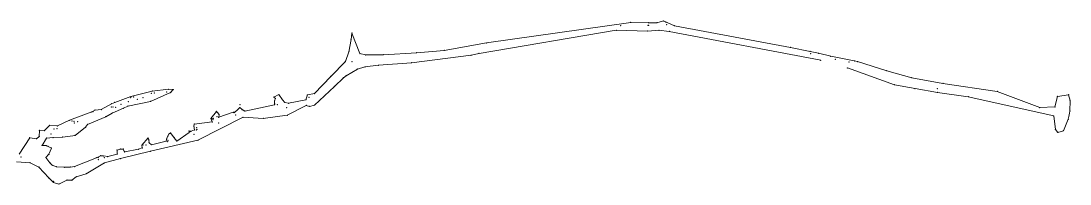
# Model space of a CAD drawing. Header units: millimetres. Extents: x 516865 to 517365, y 4400055 to 4400532.
# Drawn here: x 517114.3 to 517364.5, y 4400492.8 to 4400531.7 of the extents above; entities that cross this region are included whole.
import ezdxf

# ---------------------------------------------------------------- set-up
doc = ezdxf.new("R2010")
doc.units = ezdxf.units.MM
doc.layers.add('415', color=172, linetype='Continuous', lineweight=0)

msp = doc.modelspace()

# ---------------------------------------------------------------- linework, layer by layer
at = {"layer": '415', "lineweight": 0}
for p, q in [((517225.32, 4400526.44, 415.6), (517259.72, 4400531.33, 416)), ((517259.72, 4400531.33, 416), (517263.94, 4400531.27, 416)), ((517263.94, 4400531.27, 416), (517265.98, 4400531.24, 416)), ((517265.98, 4400531.24, 416), (517267.5, 4400531.68, 416)), ((517267.5, 4400531.68, 416), (517270.15, 4400530.52, 416)), ((517193.02, 4400527.26, 416.45), (517193.21, 4400528.79, 416.45)), ((517193.21, 4400528.79, 416.45), (517195.09, 4400523.91, 416.45)), ((517256.25, 4400529.47, 416), (517223.53, 4400523.92, 415.6)), ((517263.78, 4400529.27, 416), (517256.25, 4400529.47, 416)), ((517266.42, 4400529.47, 416), (517263.78, 4400529.27, 416)), ((517268.9, 4400529.19, 416), (517266.42, 4400529.47, 416)), ((517305.05, 4400522.3, 416.5), (517268.9, 4400529.19, 416)), ((517270.15, 4400530.52, 416), (517297.81, 4400525.38, 416.5)), ((517192.49, 4400524.33, 416.45), (517193.02, 4400527.26, 416.45)), ((517215.22, 4400524.66, 415.6), (517225.32, 4400526.44, 415.6)), ((517191.64, 4400522.02, 416.45), (517192.49, 4400524.33, 416.45)), ((517195.09, 4400523.91, 416.45), (517196.45, 4400523.58, 416.45)), ((517196.45, 4400523.58, 416.45), (517200.68, 4400523.62, 416.45)), ((517200.68, 4400523.62, 416.45), (517208.66, 4400524.08, 415.6)), ((517221.62, 4400523.5, 415.6), (517207.44, 4400521.7, 415.6)), ((517208.66, 4400524.08, 415.6), (517215.22, 4400524.66, 415.6)), ((517223.53, 4400523.92, 415.6), (517221.62, 4400523.5, 415.6)), ((517297.81, 4400525.38, 416.5), (517302.52, 4400524.39, 416.5)), ((517302.52, 4400524.39, 416.5), (517304.54, 4400523.99, 416.5)), ((517304.54, 4400523.99, 416.5), (517307.42, 4400523.26, 416.5)), ((517307.42, 4400523.26, 416.5), (517313.84, 4400521.99, 416.5)), ((517188.15, 4400518.46, 416.45), (517191.64, 4400522.02, 416.45)), ((517196.32, 4400520.72, 416.45), (517194.5, 4400520.2, 416.45)), ((517199.53, 4400521.11, 416.45), (517196.32, 4400520.72, 416.45)), ((517207.44, 4400521.7, 415.6), (517199.53, 4400521.11, 416.45)), ((517313.84, 4400521.99, 416.5), (517320.81, 4400519.78, 416.8)), ((517184.26, 4400514.33, 415.25), (517188.15, 4400518.46, 416.45)), ((517191.8, 4400518.59, 416.45), (517191.16, 4400518.13, 416.45)), ((517194.5, 4400520.2, 416.45), (517191.8, 4400518.59, 416.45)), ((517322.61, 4400516.45, 416.8), (517311.42, 4400520.46, 416.5)), ((517320.81, 4400519.78, 416.8), (517326.77, 4400518.11, 416.8)), ((517189.02, 4400516.05, 416.45), (517184.28, 4400511.58, 415.25)), ((517191.16, 4400518.13, 416.45), (517189.02, 4400516.05, 416.45)), ((517327.57, 4400515.52, 416.8), (517322.61, 4400516.45, 416.8)), ((517326.77, 4400518.11, 416.8), (517334.2, 4400516.77, 416.8)), ((517334.2, 4400516.77, 416.8), (517347.17, 4400514.86, 416.8)), ((517136.61, 4400512.25, 414.7), (517140.46, 4400513.62, 414.7)), ((517140.46, 4400513.62, 414.7), (517145.55, 4400514.93, 414.7)), ((517149.95, 4400514.6, 414.7), (517145.17, 4400512.48, 414.7)), ((517145.55, 4400514.93, 414.7), (517149.47, 4400515.39, 414.7)), ((517149.47, 4400515.39, 414.7), (517150.59, 4400515.31, 414.7)), ((517150.59, 4400515.31, 414.7), (517149.95, 4400514.6, 414.7)), ((517174.61, 4400513.5, 415.25), (517175.77, 4400514.12, 415.25)), ((517174.94, 4400513.13, 415.25), (517174.61, 4400513.5, 415.25)), ((517175.77, 4400514.12, 415.25), (517176.61, 4400512.89, 415.25)), ((517182.22, 4400512.88, 415.25), (517182.59, 4400514.01, 415.25)), ((517182.59, 4400514.01, 415.25), (517184.26, 4400514.33, 415.25)), ((517332.89, 4400514.62, 416.8), (517327.57, 4400515.52, 416.8)), ((517340.22, 4400513.6, 416.8), (517332.89, 4400514.62, 416.8)), ((517360.64, 4400509, 416.8), (517340.22, 4400513.6, 416.8)), ((517347.17, 4400514.86, 416.8), (517357.29, 4400511, 416.8)), ((517360.9, 4400511.16, 416.8), (517361.52, 4400513.65, 416.8)), ((517361.52, 4400513.65, 416.8), (517364.15, 4400514.06, 416.8)), ((517364.15, 4400514.06, 416.8), (517364.51, 4400512.68, 416.8)), ((517133.39, 4400510.53, 414.7), (517135.87, 4400511.9, 414.7)), ((517135.87, 4400511.9, 414.7), (517136.61, 4400512.25, 414.7)), ((517138.68, 4400510.84, 414.7), (517136.03, 4400509.7, 414.7)), ((517139.77, 4400511.37, 414.7), (517138.68, 4400510.84, 414.7)), ((517145.17, 4400512.48, 414.7), (517139.77, 4400511.37, 414.7)), ((517165.9, 4400510.43, 415.25), (517166.44, 4400511.02, 415.25)), ((517166.44, 4400511.02, 415.25), (517166.98, 4400510.51, 415.25)), ((517167.69, 4400510.16, 415.25), (517174.74, 4400511.68, 415.25)), ((517174.74, 4400511.93, 415.25), (517174.77, 4400512.68, 415.25)), ((517174.74, 4400511.68, 415.25), (517174.74, 4400511.93, 415.25)), ((517174.77, 4400512.68, 415.25), (517174.94, 4400513.13, 415.25)), ((517176.61, 4400512.89, 415.25), (517177.16, 4400512.23, 415.25)), ((517177.16, 4400512.23, 415.25), (517178.1, 4400512.05, 415.25)), ((517182.29, 4400511.51, 415.25), (517177.76, 4400509.16, 415.25)), ((517178.1, 4400512.05, 415.25), (517182.22, 4400512.88, 415.25)), ((517183.09, 4400511.27, 415.25), (517182.29, 4400511.51, 415.25)), ((517184.28, 4400511.58, 415.25), (517183.09, 4400511.27, 415.25)), ((517357.29, 4400511, 416.8), (517360.9, 4400511.16, 416.8)), ((517364.51, 4400512.68, 416.8), (517364.5, 4400510.18, 416.8)), ((517125.84, 4400507.97, 414.7), (517131.13, 4400509.96, 414.7)), ((517134.49, 4400508.81, 414.7), (517130.13, 4400506.97, 414.7)), ((517131.13, 4400509.96, 414.7), (517131.92, 4400510.39, 414.7)), ((517131.92, 4400510.39, 414.7), (517133.39, 4400510.53, 414.7)), ((517136.03, 4400509.7, 414.7), (517134.49, 4400508.81, 414.7)), ((517167.25, 4400508.68, 415.25), (517156.48, 4400503.21, 414.7)), ((517159.58, 4400508.37, 415.25), (517160.89, 4400510.07, 415.25)), ((517159.87, 4400507.59, 415.25), (517159.58, 4400508.37, 415.25)), ((517160.89, 4400510.07, 415.25), (517161.11, 4400509.82, 415.25)), ((517161.11, 4400509.82, 415.25), (517161.51, 4400509.35, 415.25)), ((517161.43, 4400508.69, 415.25), (517164.88, 4400509.9, 415.25)), ((517161.51, 4400509.35, 415.25), (517161.43, 4400508.69, 415.25)), ((517164.88, 4400509.9, 415.25), (517165.26, 4400509.89, 415.25)), ((517165.26, 4400509.89, 415.25), (517165.9, 4400510.43, 415.25)), ((517166.98, 4400510.51, 415.25), (517167.69, 4400510.16, 415.25)), ((517172.06, 4400508.4, 415.25), (517167.25, 4400508.68, 415.25)), ((517177.76, 4400509.16, 415.25), (517172.06, 4400508.4, 415.25)), ((517361.03, 4400505.8, 416.8), (517360.64, 4400509, 416.8)), ((517364.11, 4400508.22, 416.8), (517362.93, 4400505.48, 416.8)), ((517364.3, 4400509.2, 416.8), (517364.11, 4400508.22, 416.8)), ((517364.5, 4400510.18, 416.8), (517364.3, 4400509.2, 416.8)), ((517119.82, 4400505.47, 414.7), (517121.13, 4400506.8, 414.7)), ((517121.13, 4400506.8, 414.7), (517122.95, 4400506.64, 414.7)), ((517122.95, 4400506.64, 414.7), (517125.84, 4400507.97, 414.7)), ((517129.66, 4400506.3, 414.7), (517127.17, 4400504.34, 414.7)), ((517130.13, 4400506.97, 414.7), (517129.66, 4400506.3, 414.7)), ((517154.84, 4400505.34, 414.7), (517155.64, 4400505.66, 414.7)), ((517155.52, 4400506.58, 414.7), (517155.6, 4400507.07, 414.7)), ((517155.64, 4400505.66, 414.7), (517155.52, 4400506.58, 414.7)), ((517155.6, 4400507.07, 414.7), (517159.87, 4400507.59, 415.25)), ((517361.64, 4400505.07, 416.8), (517361.03, 4400505.8, 416.8)), ((517113.82, 4400499.9, 414.6), (517116.34, 4400503.81, 414.6)), ((517116.34, 4400503.81, 414.6), (517117.95, 4400503.55, 414.6)), ((517117.95, 4400503.55, 414.6), (517118.6, 4400504.11, 414.6)), ((517118.6, 4400504.11, 414.6), (517118.66, 4400505.56, 414.7)), ((517118.66, 4400505.56, 414.7), (517119.82, 4400505.47, 414.7)), ((517120.35, 4400503.71, 414.6), (517119.29, 4400501.96, 414.6)), ((517121.9, 4400503.83, 414.7), (517120.35, 4400503.71, 414.6)), ((517124.23, 4400503.95, 414.7), (517121.9, 4400503.83, 414.7)), ((517127.17, 4400504.34, 414.7), (517124.23, 4400503.95, 414.7)), ((517143.09, 4400502.04, 414.7), (517144.56, 4400503.77, 414.7)), ((517144.56, 4400503.77, 414.7), (517144.78, 4400503.24, 414.7)), ((517144.78, 4400503.24, 414.7), (517144.81, 4400502.61, 414.7)), ((517156.48, 4400503.21, 414.7), (517145.12, 4400500.58, 414.7)), ((517148.91, 4400503, 414.7), (517149, 4400503.49, 414.7)), ((517149, 4400503.49, 414.7), (517149.32, 4400504.24, 414.7)), ((517149.32, 4400504.24, 414.7), (517149.61, 4400504.8, 414.7)), ((517149.61, 4400504.8, 414.7), (517149.91, 4400504.96, 414.7)), ((517149.91, 4400504.96, 414.7), (517150.8, 4400503.82, 414.7)), ((517150.8, 4400503.82, 414.7), (517151.47, 4400503.01, 414.7)), ((517151.47, 4400503.01, 414.7), (517154.34, 4400505.05, 414.7)), ((517154.34, 4400505.05, 414.7), (517154.35, 4400505.4, 414.7)), ((517154.35, 4400505.4, 414.7), (517154.84, 4400505.34, 414.7)), ((517362.93, 4400505.48, 416.8), (517361.64, 4400505.07, 416.8)), ((517119.29, 4400501.96, 414.6), (517120.28, 4400501.92, 414.6)), ((517120.28, 4400501.92, 414.6), (517120.71, 4400501.73, 414.6)), ((517120.71, 4400501.73, 414.6), (517121.53, 4400501.34, 414.6)), ((517121.53, 4400501.34, 414.6), (517120.9, 4400499.88, 414.6)), ((517137.18, 4400500.86, 414.7), (517137.94, 4400501.09, 414.7)), ((517137.22, 4400499.91, 414.7), (517137.18, 4400500.86, 414.7)), ((517137.94, 4400501.09, 414.7), (517138.65, 4400501.11, 414.7)), ((517138.65, 4400501.11, 414.7), (517138.89, 4400500.53, 414.7)), ((517138.99, 4400500.42, 414.7), (517142.25, 4400501.04, 414.7)), ((517142.25, 4400501.04, 414.7), (517143.19, 4400501.36, 414.7)), ((517143.19, 4400501.36, 414.7), (517143.09, 4400502.04, 414.7)), ((517144.81, 4400502.61, 414.7), (517145.36, 4400502.13, 414.7)), ((517145.36, 4400502.13, 414.7), (517148.91, 4400503, 414.7)), ((517120.9, 4400499.88, 414.6), (517120.21, 4400499.09, 414.6)), ((517120.21, 4400499.09, 414.6), (517121.15, 4400497.83, 414.6)), ((517127.02, 4400496.9, 414.6), (517132.25, 4400499.04, 414.7)), ((517132.25, 4400499.04, 414.7), (517133.25, 4400499.5, 414.7)), ((517133.25, 4400499.5, 414.7), (517133.91, 4400499.48, 414.7)), ((517133.91, 4400499.48, 414.7), (517134.96, 4400499.3, 414.7)), ((517137.96, 4400498.84, 414.7), (517134.17, 4400497.78, 414.7)), ((517134.96, 4400499.3, 414.7), (517137.22, 4400499.91, 414.7)), ((517145.12, 4400500.58, 414.7), (517137.96, 4400498.84, 414.7)), ((517138.89, 4400500.53, 414.7), (517138.99, 4400500.42, 414.7)), ((517116.42, 4400497.83, 414.6), (517113.19, 4400498.06, 414.6)), ((517118.54, 4400496.78, 414.6), (517116.42, 4400497.83, 414.6)), ((517120.86, 4400494.23, 414.6), (517118.54, 4400496.78, 414.6)), ((517121.15, 4400497.83, 414.6), (517121.7, 4400497.23, 414.6)), ((517121.7, 4400497.23, 414.6), (517122.69, 4400496.87, 414.6)), ((517122.69, 4400496.87, 414.6), (517124.58, 4400496.75, 414.6)), ((517124.58, 4400496.75, 414.6), (517126.06, 4400496.79, 414.6)), ((517126.06, 4400496.79, 414.6), (517127.02, 4400496.9, 414.6)), ((517134.17, 4400497.78, 414.7), (517129.81, 4400495.21, 414.6)), ((517121.98, 4400493.13, 414.6), (517120.86, 4400494.23, 414.6)), ((517123.32, 4400492.75, 414.6), (517121.98, 4400493.13, 414.6)), ((517125.19, 4400493.68, 414.6), (517123.32, 4400492.75, 414.6)), ((517126.39, 4400493.65, 414.6), (517125.19, 4400493.68, 414.6)), ((517127.45, 4400494.48, 414.6), (517126.39, 4400493.65, 414.6)), ((517129.81, 4400495.21, 414.6), (517127.45, 4400494.48, 414.6))]:
    msp.add_line(p, q, dxfattribs=at)
for p in [(517259.72, 4400531.33, 416), (517259.72, 4400531.33, 416), (517263.81, 4400530.67, 416), (517263.81, 4400530.67, 416), (517263.94, 4400531.27, 416), (517263.94, 4400531.27, 416), (517265.98, 4400531.24, 416), (517265.98, 4400531.24, 416), (517267.5, 4400531.68, 416), (517267.5, 4400531.68, 416), (517268.14, 4400531.36, 416), (517268.14, 4400531.36, 416), (517268.31, 4400530.8, 416), (517268.31, 4400530.8, 416), (517193.21, 4400528.79, 416.45), (517193.21, 4400528.79, 416.45), (517256.25, 4400529.47, 416), (517256.25, 4400529.47, 416), (517257.34, 4400530.57, 416), (517257.34, 4400530.57, 416), (517263.78, 4400529.27, 416), (517263.78, 4400529.27, 416), (517263.97, 4400530.6, 416), (517263.97, 4400530.6, 416), (517266.42, 4400529.47, 416), (517266.42, 4400529.47, 416), (517268.9, 4400529.19, 416), (517268.9, 4400529.19, 416), (517270.15, 4400530.52, 416), (517270.15, 4400530.52, 416), (517193.02, 4400527.26, 416.45), (517193.02, 4400527.26, 416.45), (517225.32, 4400526.44, 415.6), (517225.32, 4400526.44, 415.6), (517192.49, 4400524.33, 416.45), (517192.49, 4400524.33, 416.45), (517195.09, 4400523.91, 416.45), (517195.09, 4400523.91, 416.45), (517196.45, 4400523.58, 416.45), (517196.45, 4400523.58, 416.45), (517200.68, 4400523.62, 416.45), (517200.68, 4400523.62, 416.45), (517208.66, 4400524.08, 415.6), (517208.66, 4400524.08, 415.6), (517215.22, 4400524.66, 415.6), (517215.22, 4400524.66, 415.6), (517221.62, 4400523.5, 415.6), (517221.62, 4400523.5, 415.6), (517223.53, 4400523.92, 415.6), (517223.53, 4400523.92, 415.6), (517297.81, 4400525.38, 416.5), (517297.81, 4400525.38, 416.5), (517302.52, 4400524.39, 416.5), (517302.52, 4400524.39, 416.5), (517302.64, 4400523.85, 416.5), (517302.64, 4400523.85, 416.5), (517304.54, 4400523.99, 416.5), (517304.54, 4400523.99, 416.5), (517307.42, 4400523.26, 416.5), (517307.42, 4400523.26, 416.5), (517191.64, 4400522.02, 416.45), (517191.64, 4400522.02, 416.45), (517193.25, 4400521.93, 416.45), (517193.25, 4400521.93, 416.45), (517196.32, 4400520.72, 416.45), (517196.32, 4400520.72, 416.45), (517199.53, 4400521.11, 416.45), (517199.53, 4400521.11, 416.45), (517207.44, 4400521.7, 415.6), (517207.44, 4400521.7, 415.6), (517305.05, 4400522.3, 416.5), (517305.05, 4400522.3, 416.5), (517308.49, 4400522.5, 416.5), (517308.49, 4400522.5, 416.5), (517311.82, 4400521.86, 416.5), (517311.82, 4400521.86, 416.5), (517311.82, 4400521.86, 416.5), (517311.82, 4400521.86, 416.5), (517313.11, 4400522.13, 416.5), (517313.11, 4400522.13, 416.5), (517313.84, 4400521.99, 416.5), (517313.84, 4400521.99, 416.5), (517188.15, 4400518.46, 416.45), (517188.15, 4400518.46, 416.45), (517191.8, 4400518.59, 416.45), (517191.8, 4400518.59, 416.45), (517194.5, 4400520.2, 416.45), (517194.5, 4400520.2, 416.45), (517311.42, 4400520.46, 416.5), (517311.42, 4400520.46, 416.5), (517320.81, 4400519.78, 416.8), (517320.81, 4400519.78, 416.8), (517189.02, 4400516.05, 416.45), (517189.02, 4400516.05, 416.45), (517191.16, 4400518.13, 416.45), (517191.16, 4400518.13, 416.45), (517322.61, 4400516.45, 416.8), (517322.61, 4400516.45, 416.8), (517326.77, 4400518.11, 416.8), (517326.77, 4400518.11, 416.8), (517334.2, 4400516.77, 416.8), (517334.2, 4400516.77, 416.8), (517140.4, 4400513.39, 414.7), (517140.4, 4400513.39, 414.7), (517140.46, 4400513.62, 414.7), (517140.46, 4400513.62, 414.7), (517141.13, 4400513.52, 414.7), (517141.13, 4400513.52, 414.7), (517143.34, 4400513.33, 414.7), (517143.34, 4400513.33, 414.7), (517145.33, 4400514.41, 414.7), (517145.33, 4400514.41, 414.7), (517145.55, 4400514.93, 414.7), (517145.55, 4400514.93, 414.7), (517146.05, 4400514.45, 414.7), (517146.05, 4400514.45, 414.7), (517149.02, 4400514.71, 414.7), (517149.02, 4400514.71, 414.7), (517149.47, 4400515.39, 414.7), (517149.47, 4400515.39, 414.7), (517149.95, 4400514.6, 414.7), (517149.95, 4400514.6, 414.7), (517150.59, 4400515.31, 414.7), (517150.59, 4400515.31, 414.7), (517174.61, 4400513.5, 415.25), (517174.61, 4400513.5, 415.25), (517175.77, 4400514.12, 415.25), (517175.77, 4400514.12, 415.25), (517182.59, 4400514.01, 415.25), (517182.59, 4400514.01, 415.25), (517182.93, 4400513.41, 415.25), (517182.93, 4400513.41, 415.25), (517184.26, 4400514.33, 415.25), (517184.26, 4400514.33, 415.25), (517327.57, 4400515.52, 416.8), (517327.57, 4400515.52, 416.8), (517332.89, 4400515.48, 416.8), (517332.89, 4400515.48, 416.8), (517332.89, 4400514.62, 416.8), (517332.89, 4400514.62, 416.8), (517340.22, 4400513.6, 416.8), (517340.22, 4400513.6, 416.8), (517347.17, 4400514.86, 416.8), (517347.17, 4400514.86, 416.8), (517361.52, 4400513.65, 416.8), (517364.15, 4400514.06, 416.8), (517135.77, 4400511.15, 414.7), (517135.77, 4400511.15, 414.7), (517135.87, 4400511.9, 414.7), (517135.87, 4400511.9, 414.7), (517136.19, 4400511.13, 414.7), (517136.19, 4400511.13, 414.7), (517136.61, 4400512.25, 414.7), (517136.61, 4400512.25, 414.7), (517136.84, 4400511.1, 414.7), (517136.84, 4400511.1, 414.7), (517138.12, 4400511.8, 414.7), (517138.12, 4400511.8, 414.7), (517138.68, 4400510.84, 414.7), (517138.68, 4400510.84, 414.7), (517139.77, 4400511.37, 414.7), (517139.77, 4400511.37, 414.7), (517139.84, 4400512.42, 414.7), (517139.84, 4400512.42, 414.7), (517141.98, 4400513.01, 414.7), (517141.98, 4400513.01, 414.7), (517145.17, 4400512.48, 414.7), (517145.17, 4400512.48, 414.7), (517166.44, 4400511.02, 415.25), (517166.44, 4400511.02, 415.25), (517166.48, 4400511.72, 415.25), (517166.48, 4400511.72, 415.25), (517174.74, 4400511.93, 415.25), (517174.74, 4400511.93, 415.25), (517174.74, 4400511.68, 415.25), (517174.74, 4400511.68, 415.25), (517174.77, 4400512.68, 415.25), (517174.77, 4400512.68, 415.25), (517174.94, 4400513.13, 415.25), (517174.94, 4400513.13, 415.25), (517175.38, 4400511.73, 415.25), (517175.38, 4400511.73, 415.25), (517176.61, 4400512.89, 415.25), (517176.61, 4400512.89, 415.25), (517177.16, 4400512.23, 415.25), (517177.16, 4400512.23, 415.25), (517177.6, 4400511.02, 415.25), (517177.6, 4400511.02, 415.25), (517178.1, 4400512.05, 415.25), (517178.1, 4400512.05, 415.25), (517182.22, 4400512.88, 415.25), (517182.22, 4400512.88, 415.25), (517182.22, 4400512.88, 415.25), (517182.22, 4400512.88, 415.25), (517182.29, 4400511.51, 415.25), (517182.29, 4400511.51, 415.25), (517183.09, 4400511.27, 415.25), (517183.09, 4400511.27, 415.25), (517184.28, 4400511.58, 415.25), (517184.28, 4400511.58, 415.25), (517357.29, 4400511, 416.8), (517357.29, 4400511, 416.8), (517360.9, 4400511.16, 416.8), (517364.51, 4400512.68, 416.8), (517131.13, 4400509.96, 414.7), (517131.13, 4400509.96, 414.7), (517131.45, 4400510.05, 414.7), (517131.45, 4400510.05, 414.7), (517131.92, 4400510.39, 414.7), (517131.92, 4400510.39, 414.7), (517133.39, 4400510.53, 414.7), (517133.39, 4400510.53, 414.7), (517134.49, 4400508.81, 414.7), (517134.49, 4400508.81, 414.7), (517136.03, 4400509.7, 414.7), (517136.03, 4400509.7, 414.7), (517159.58, 4400508.37, 415.25), (517159.58, 4400508.37, 415.25), (517159.85, 4400508.34, 415.25), (517159.85, 4400508.34, 415.25), (517160.12, 4400508.4, 415.25), (517160.12, 4400508.4, 415.25), (517160.89, 4400510.07, 415.25), (517160.89, 4400510.07, 415.25), (517161.03, 4400508.87, 415.25), (517161.03, 4400508.87, 415.25), (517161.11, 4400509.82, 415.25), (517161.11, 4400509.82, 415.25), (517161.43, 4400508.69, 415.25), (517161.43, 4400508.69, 415.25), (517161.51, 4400509.35, 415.25), (517161.51, 4400509.35, 415.25), (517164.88, 4400509.9, 415.25), (517164.88, 4400509.9, 415.25), (517165.03, 4400509.81, 415.25), (517165.03, 4400509.81, 415.25), (517165.26, 4400509.89, 415.25), (517165.26, 4400509.89, 415.25), (517165.43, 4400509.21, 415.25), (517165.43, 4400509.21, 415.25), (517165.9, 4400510.43, 415.25), (517165.9, 4400510.43, 415.25), (517166.98, 4400510.51, 415.25), (517166.98, 4400510.51, 415.25), (517167.25, 4400508.68, 415.25), (517167.25, 4400508.68, 415.25), (517167.69, 4400510.16, 415.25), (517167.69, 4400510.16, 415.25), (517172.06, 4400508.4, 415.25), (517172.06, 4400508.4, 415.25), (517177.76, 4400509.16, 415.25), (517177.76, 4400509.16, 415.25), (517360.64, 4400509, 416.8), (517364.11, 4400508.22, 416.8), (517364.3, 4400509.2, 416.8), (517364.3, 4400509.2, 416.8), (517364.5, 4400510.18, 416.8), (517121.13, 4400506.8, 414.7), (517121.13, 4400506.8, 414.7), (517122.1, 4400505.86, 414.7), (517122.1, 4400505.86, 414.7), (517122.84, 4400505.95, 414.7), (517122.84, 4400505.95, 414.7), (517122.95, 4400506.64, 414.7), (517122.95, 4400506.64, 414.7), (517125.84, 4400507.97, 414.7), (517125.84, 4400507.97, 414.7), (517126.4, 4400507.78, 414.7), (517126.4, 4400507.78, 414.7), (517126.93, 4400507.71, 414.7), (517126.93, 4400507.71, 414.7), (517126.95, 4400507.34, 414.7), (517126.95, 4400507.34, 414.7), (517127.77, 4400507.62, 414.7), (517127.77, 4400507.62, 414.7), (517129.66, 4400506.3, 414.7), (517129.66, 4400506.3, 414.7), (517130.13, 4400506.97, 414.7), (517130.13, 4400506.97, 414.7), (517155.52, 4400506.58, 414.7), (517155.52, 4400506.58, 414.7), (517155.6, 4400507.07, 414.7), (517155.6, 4400507.07, 414.7), (517155.64, 4400505.66, 414.7), (517155.64, 4400505.66, 414.7), (517156.05, 4400505.69, 414.7), (517156.05, 4400505.69, 414.7), (517156.18, 4400506.17, 414.7), (517156.18, 4400506.17, 414.7), (517156.26, 4400505.83, 414.7), (517156.26, 4400505.83, 414.7), (517159.87, 4400507.59, 415.25), (517159.87, 4400507.59, 415.25), (517160.08, 4400508.12, 415.25), (517160.08, 4400508.12, 415.25), (517161.45, 4400507.33, 415.25), (517161.45, 4400507.33, 415.25), (517361.03, 4400505.8, 416.8), (517116.34, 4400503.81, 414.6), (517116.34, 4400503.81, 414.6), (517117.95, 4400503.55, 414.6), (517117.95, 4400503.55, 414.6), (517118.6, 4400504.11, 414.6), (517118.6, 4400504.11, 414.6), (517118.66, 4400505.56, 414.7), (517118.66, 4400505.56, 414.7), (517119.82, 4400505.47, 414.7), (517119.82, 4400505.47, 414.7), (517120.35, 4400503.71, 414.6), (517121.38, 4400504.7, 414.7), (517121.38, 4400504.7, 414.7), (517121.38, 4400504.7, 414.7), (517121.38, 4400504.7, 414.7), (517121.9, 4400503.83, 414.7), (517121.9, 4400503.83, 414.7), (517124.23, 4400503.95, 414.7), (517124.23, 4400503.95, 414.7), (517127.17, 4400504.34, 414.7), (517127.17, 4400504.34, 414.7), (517144.56, 4400503.77, 414.7), (517144.56, 4400503.77, 414.7), (517144.78, 4400503.24, 414.7), (517144.78, 4400503.24, 414.7), (517149, 4400503.49, 414.7), (517149, 4400503.49, 414.7), (517149.32, 4400504.24, 414.7), (517149.32, 4400504.24, 414.7), (517149.33, 4400503.15, 414.7), (517149.33, 4400503.15, 414.7), (517149.61, 4400504.8, 414.7), (517149.61, 4400504.8, 414.7), (517149.9, 4400504.88, 414.7), (517149.9, 4400504.88, 414.7), (517149.91, 4400504.96, 414.7), (517149.91, 4400504.96, 414.7), (517150.8, 4400503.82, 414.7), (517150.8, 4400503.82, 414.7), (517154.34, 4400505.05, 414.7), (517154.34, 4400505.05, 414.7), (517154.35, 4400505.4, 414.7), (517154.35, 4400505.4, 414.7), (517154.54, 4400505.28, 414.7), (517154.54, 4400505.28, 414.7), (517154.84, 4400505.34, 414.7), (517154.84, 4400505.34, 414.7), (517155.52, 4400504.59, 414.7), (517155.52, 4400504.59, 414.7), (517156.48, 4400503.21, 414.7), (517156.48, 4400503.21, 414.7), (517361.64, 4400505.07, 416.8), (517362.93, 4400505.48, 416.8), (517119.29, 4400501.96, 414.6), (517119.29, 4400501.96, 414.6), (517120.28, 4400501.92, 414.6), (517120.28, 4400501.92, 414.6), (517120.71, 4400501.73, 414.6), (517120.71, 4400501.73, 414.6), (517121.53, 4400501.34, 414.6), (517121.53, 4400501.34, 414.6), (517137.18, 4400500.86, 414.7), (517137.18, 4400500.86, 414.7), (517137.94, 4400501.09, 414.7), (517137.94, 4400501.09, 414.7), (517138.65, 4400501.11, 414.7), (517138.65, 4400501.11, 414.7), (517142.25, 4400501.04, 414.7), (517142.25, 4400501.04, 414.7), (517143.09, 4400502.04, 414.7), (517143.09, 4400502.04, 414.7), (517143.19, 4400501.36, 414.7), (517143.19, 4400501.36, 414.7), (517143.37, 4400502.06, 414.7), (517143.37, 4400502.06, 414.7), (517144.07, 4400502.03, 414.7), (517144.07, 4400502.03, 414.7), (517144.81, 4400502.61, 414.7), (517144.81, 4400502.61, 414.7), (517145.36, 4400502.13, 414.7), (517145.36, 4400502.13, 414.7), (517148.91, 4400503, 414.7), (517148.91, 4400503, 414.7), (517149.22, 4400502.9, 414.7), (517149.22, 4400502.9, 414.7), (517151.47, 4400503.01, 414.7), (517151.47, 4400503.01, 414.7), (517114.25, 4400499.18, 414.6), (517114.25, 4400499.18, 414.6), (517120.21, 4400499.09, 414.6), (517120.21, 4400499.09, 414.6), (517120.9, 4400499.88, 414.6), (517120.9, 4400499.88, 414.6), (517132.25, 4400499.04, 414.7), (517132.25, 4400499.04, 414.7), (517132.72, 4400498.6, 414.7), (517132.72, 4400498.6, 414.7), (517132.74, 4400499.03, 414.7), (517132.74, 4400499.03, 414.7), (517133.25, 4400499.5, 414.7), (517133.25, 4400499.5, 414.7), (517133.91, 4400499.48, 414.7), (517133.91, 4400499.48, 414.7), (517134.16, 4400499.07, 414.7), (517134.16, 4400499.07, 414.7), (517134.96, 4400499.3, 414.7), (517134.96, 4400499.3, 414.7), (517137.22, 4400499.91, 414.7), (517137.22, 4400499.91, 414.7), (517137.96, 4400498.84, 414.7), (517137.96, 4400498.84, 414.7), (517138.89, 4400500.53, 414.7), (517138.89, 4400500.53, 414.7), (517138.99, 4400500.42, 414.7), (517138.99, 4400500.42, 414.7), (517145.12, 4400500.58, 414.7), (517145.12, 4400500.58, 414.7), (517116.42, 4400497.83, 414.6), (517116.42, 4400497.83, 414.6), (517118.54, 4400496.78, 414.6), (517118.54, 4400496.78, 414.6), (517121.15, 4400497.83, 414.6), (517121.15, 4400497.83, 414.6), (517121.7, 4400497.23, 414.6), (517121.7, 4400497.23, 414.6), (517122.69, 4400496.87, 414.6), (517122.69, 4400496.87, 414.6), (517124.58, 4400496.75, 414.6), (517124.58, 4400496.75, 414.6), (517126.06, 4400496.79, 414.6), (517126.06, 4400496.79, 414.6), (517127.02, 4400496.9, 414.6), (517127.02, 4400496.9, 414.6), (517134.17, 4400497.78, 414.7), (517134.17, 4400497.78, 414.7), (517120.86, 4400494.23, 414.6), (517120.86, 4400494.23, 414.6), (517121.98, 4400493.13, 414.6), (517121.98, 4400493.13, 414.6), (517122.05, 4400493.36, 414.6), (517122.05, 4400493.36, 414.6), (517125.19, 4400493.68, 414.6), (517125.19, 4400493.68, 414.6), (517126.39, 4400493.65, 414.6), (517126.39, 4400493.65, 414.6), (517127.45, 4400494.48, 414.6), (517127.45, 4400494.48, 414.6), (517129.81, 4400495.21, 414.6), (517129.81, 4400495.21, 414.6), (517123.32, 4400492.75, 414.6), (517123.32, 4400492.75, 414.6)]:
    msp.add_point(p, dxfattribs=at)

doc.saveas('drawing.dxf')
